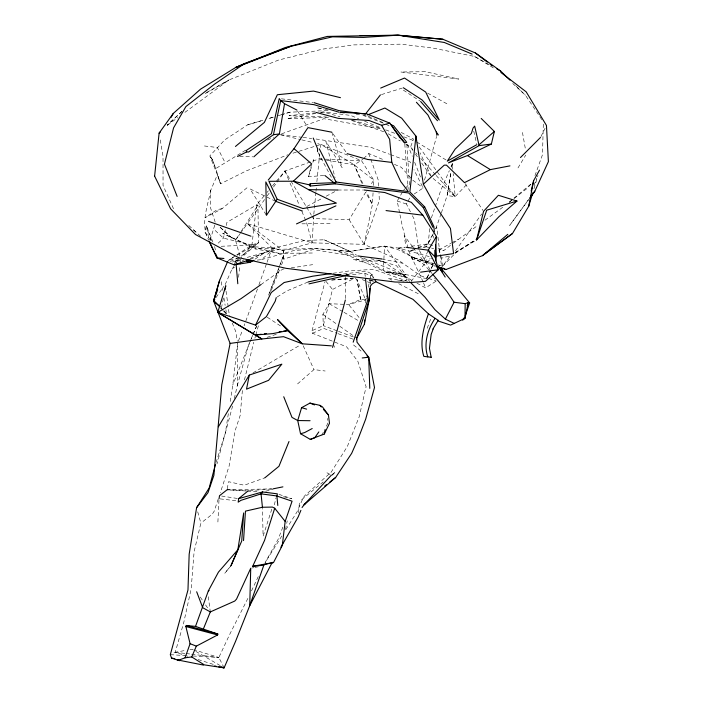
<?xml version="1.0" encoding="UTF-8"?>
<svg xmlns="http://www.w3.org/2000/svg" width="703" height="703" viewBox="0 0 703 703"><rect width="100%" height="100%" fill="white"/><g stroke="black" fill="none" stroke-linecap="round" stroke-linejoin="round"><path stroke-width="0.53" stroke-dasharray="3.52 2.64" d="M234.31 398.575L237.263 385.789L237.605 343.231L232.816 384.831L229.837 404.04M247.693 124.826L263.124 120.204L247.684 124.826L224.688 139.915L209.828 155.925L217.394 174.81L210.768 190.162L210.548 207.868L215.452 222.983M543.314 124.15L542.514 154.607L534.921 175.759M426.87 278.616L383.372 270.321L384.497 246.147L398.583 248.106L429.77 256.736M217.895 522.013L219.046 498.752M264.592 199.529L247.403 223.616L272.175 247.922L283.379 250.769L312.132 242.843L313.714 215.329M365.507 303.098L366.544 295.726M373.056 192.85L372.414 204.494L364.163 244.354L398.162 259.961L420.658 275.796L427.494 278.08M373.469 185.443L373.768 180.153L361.527 160.706L320.893 144.405L317.712 143.649M370.138 284.232L370.674 275.717L372.353 274.188L366.307 271.226L342.976 274.047M242.386 390.49L240.189 415.394L234.987 431.08L229.081 466.212L220.276 492.803M298.529 512.715L299.452 502.083M313.819 214.239L315.858 192.534M315.963 191.453L316.368 187.112M316.877 181.682L319.821 152.683M429.744 228.66L428.145 243.853L426.255 246.797L422.055 247.895M238.554 277.325L239.925 265.558M240.048 264.495L240.663 259.143M264.187 195.821L256.569 204.924L251.938 244.96L240.795 258.071M320.489 147.507L320.893 144.405L354.259 164.845L373.768 180.153L370.841 184.502M228.343 413.645L225.373 432.846L216.972 463.927M227.262 488.778L228.545 481.696L244.257 485.237L264.864 477.82M221.445 308.072L223.51 297.431M285.506 529.429L287.228 520.861M368.284 287.299L370.674 275.717L372.344 274.188M225.303 229.732L223.431 238.168L216.849 244.459M226.243 225.514L226.946 222.341L256.569 204.924L257.939 205.276L258.493 242.684L242.403 256.674M232.588 406.035L225.373 432.846L216.129 462.381M285.884 529.579L296.894 512.109L303.09 498.032L304.917 495.536L331.139 472.231L347.361 446.449L359.171 416.844L366.114 386.747L357.827 361.228L346.57 346.79L312.431 333.248L312.062 330.647L323.301 325.665L332.501 289.469L354.101 278.414M210.768 190.162C207.737 206.172 199.968 224.767 208.729 240.171M197.719 511.828L200.865 523.129L194.107 551.697L191.154 588.929L183.817 622.26L175.258 652.243L171.963 653.869M244.459 379.901L253.748 342.247M274.319 504.886L276.015 497.9M323.784 175.548L308.52 176.655L311.447 164.985M312.062 330.647L325.023 281.569M237.263 385.789L248.449 345.331L252.588 335.445L232.816 384.831M424.524 180.073L436.607 136.373M254.899 338.152L255.479 336.104M255.769 335.085L258.66 324.848M533.964 188.72L537.971 175.302M308.52 176.655L311.649 166.462M312.897 162.393L313.837 159.335M210.074 240.092L214.819 224.995M271.789 509.165L263.107 536.204L262.465 508.331M218.246 498.937L214.187 511.213L212.174 514.288L200.865 523.129M441.071 213.817L435.746 228.853M441.405 212.807L447.117 195.601L450.939 172.288L447.117 195.601L455.184 196.568L466.458 184.792M366.342 297.958L365.674 299.935L348.565 304.496L329.18 303.705L322.897 314.373L323.301 325.665L337.475 330.972M431.361 217.93L434.876 207.64M435.227 206.612L440.843 190.162L449.349 170.644M240.505 233.203L247.403 223.616L312.132 242.843L364.163 244.354L379.321 200.513L379.005 192.85M257.474 288.951L245.198 322.765M258.941 284.847L266.665 263.309M267.035 262.281L272.175 247.922M534.104 185.276L536.626 178.211M238.37 341.183L242.544 329.927M244.064 325.832L244.82 323.793M269.539 293.133L283.608 255.268L283.388 250.769L247.403 223.616M427.187 328.31L431.475 316.886M268.564 295.181L283.608 255.268L283.827 259.135L280.585 267.202M234.169 264.873L235.804 260.593L239.96 258.493M282.826 527.153L278.195 539.166L265.093 562.655L281.824 536.011M271.27 290.409L280.181 268.212M253.01 334.461L256.736 325.559M253.098 334.435L256.481 326.508M413.232 247.5L423.584 261.077L428.268 250.163M451.045 166.743L452.319 163.808L452.802 169.274M427.31 277.615L430.377 270.602M225.145 284.61L231.999 269.082L233.748 266.481M434.603 265.47L412.933 257.219L412.107 259.055L433.004 264.592L435.271 266.815M426.765 278.397L430.333 270.506M224.125 667.85L218.861 657.472L229.679 634.431L248.713 596.724M251.489 590.88L259.354 574.307M540.941 136.567L545.08 128.236M321.772 435.289L323.6 431.651M326.368 426.203L327.739 423.478L327.686 418.39M433.373 233.545L428.145 243.853L418.32 247.702M417.74 247.201L426.246 246.797L433.215 233.589M435.702 228.862L436.704 226.981L439.981 253.757M410.411 211.788L406.439 203.984L407.494 202.077M408.021 201.12L410.13 197.297M399.541 212.57L397.195 201.067L402.889 191.321M311.737 215.786L313.406 218.58L349.163 219.705L365.578 192.341L372.414 204.494L366.509 191.611M517.988 167.938L525.756 155.091M236.753 254.89L251.938 244.96L258.493 242.684L240.154 256.955L235.496 240.18L240.813 231.911M241.401 230.997L257.939 205.276L256.569 204.924M236.076 263.019L238.405 259.556M216.041 297.518L223.932 286.332M455.465 250.927L481.687 213.967M267.14 195.961L269.688 192.394M273.511 187.042L284.97 170.987L319.021 158.887L324.47 159.124M235.496 240.18L239.881 234.081M227.552 261.762L228.712 260.154L235.856 255.479M528.138 200.127L509.684 225.399L529.069 199.028M438.742 265.022L442.547 266.226L450.324 255.743L441.519 258.186L442.547 266.226L438.356 265.013M411.123 281.525L424.041 264.486L432.02 258.203M230.936 565.792L224.74 573.323L230.356 566.398M266.955 192.508L268.344 190.847M272.5 185.882L284.97 170.987L290.55 180.32M403.399 190.434L404.849 188.861M405.569 188.07L409.181 184.116M331.834 475.536L334.839 472.372L332.343 474.42M530.976 184.283L526.74 188.712L514.183 198.474M442.547 266.226L453.672 254.881M326.5 160.152L354.259 164.845L362.968 159.273M363.688 158.553L368.75 153.535L383.574 159.792M332.528 474.666L334.839 472.372M182.13 111.171L167.217 125.213L182.288 111.197M257.228 260.084L261.578 259.627L274.653 248.018L304.698 240.444L324.03 239.793L350.015 251.349L384.497 246.147L397.274 249.24L414.252 258.027L433.118 263.493M297.58 383.9L313.96 369.602L325.181 371.008M222.139 208.659L217.236 209.599L205.109 217.666L222.139 208.659L247.377 187.446M509.139 202.183L530.73 184.195M301.64 499.719L323.213 481.942M231.999 269.082L234.521 267.105M242.096 261.182L243.783 259.864M441.519 258.186L438.953 249.934L443.83 250.532L452.328 243.888M453.18 243.22L477.978 225.285M509.165 202.385L513.348 199.125M167.314 125.31L177.868 117.533M184.907 112.357L228.879 79.984L278.45 60.089L322.167 49.192L353.662 44.895L401.079 44.175L433.206 48.129L474.613 56.468L489.49 64.799M484.947 220.215L504.113 206.269M260.866 284.68L282.641 269.179L284.785 268.854M254.987 259.179L264.996 252.412L280.225 249.266L314.689 248.554L350.006 251.349L324.03 239.793M414.225 193.966L423.162 188.009L413.944 169.643M455.149 253.37L475.685 239.741M416.967 283.186L425.57 287.905L436.291 281.024L434.709 278.16M454.841 252.869L475.632 239.644M277.131 297.017L286.806 290.937L308.16 281.956M455.43 252.482L475.676 240.514M253.036 372.854L300.453 344.901M233.37 257.421L228.712 260.154L239.785 258.247M237.087 255.242L258.493 242.684M205.241 93.569L228.888 79.984L206.164 92.787M438.953 249.934L450.922 243.317M451.836 242.807L458.277 239.24M306.807 206.48L322.334 198.246M326.21 196.19L334.944 191.559M230.32 261.542L237.201 258.335M250.286 259.416L274.653 248.018L252.21 246.683L222.728 233.361L255.013 248.853M245.663 150.152L215.751 168.588L220.531 183.817L246.217 170.917L287.808 154.809M267.579 140.064L273.555 137.313M312.431 333.248L323.802 328.433L337.036 333.284M250.075 258.44L264.996 252.412M413.417 249.627L409.489 251.164L415.772 249.53M281.595 133.825L323.898 118.719L381.457 128.877M423.584 261.077L430.333 258.669M267.061 337.317L277.342 333.969M292.975 153.184L320.893 144.405M381.457 94.589L402.309 88.06M289.882 112.19L282.676 114.352L289.873 112.19L327.932 110.617M235.988 262.694L235.813 260.593L241.024 259.135M247.28 257.377L265.005 252.412M261.569 259.627L293.362 250.681L314.689 248.554L349.909 251.41L384.497 246.147L405.763 274.645L385.121 271.947L366.694 263.133L337.493 251.12L356.333 255.426M265.699 491.204L272.79 489.411M232.465 261.991L240.575 260.136M251.823 568.042L253.976 567.62M255.048 567.4L258.273 566.767M315.823 113.394L286.824 118.789L328.442 117.26M321.192 112.392L323.345 111.997L350.595 115.406L358.609 118.71M187.736 656.224L175.258 652.243L185.794 650.372M190.003 649.616L192.112 649.247L194.933 650.89M291.227 267.887L312.694 264.653M429.094 270.163L424.041 264.486L398.583 248.106L404.919 247.201M411.255 246.287L428.145 243.853L434.023 246.358M333.064 273.265L349.092 270.971L373.46 269.311L407.476 281.244M346.412 275.348L364.875 273.256L370.674 275.717M315.84 112.796L289.038 115.67L326.35 116.997M320.129 112.339L323.345 111.997L339.971 116.724M331.675 279.97L352.915 278.116M249.389 490.615L272.966 488.866M331.719 280.084L354.189 278.529M398.583 248.106L404.972 247.808M221.234 246.278L251.938 244.96L223.431 238.168L213.273 228.677M274.653 248.018L255.004 248.853L278.994 253.352L314.786 252.983M398.434 280.769L405.851 280.611L407.432 277.79L383.557 261.657L370.991 258.783M246.243 491.01L227.087 489.798L271.876 488.884M301.947 223.835L332.431 223.405M337.853 190.021L362.853 189.995M239.723 156.558L252.772 156.804M227.087 489.798L246.191 490.606M325.559 159.168L361.527 160.706M170.311 654.678L184.335 655.486M192.965 655.987L218.861 657.472L194.169 649.88M247.315 491.081L257.957 491.757M383.566 261.657L353.117 259.31L366.694 263.133M235.804 260.593L241.032 261.182M356.289 114.202L359.567 114.58M363.908 115.09L366.096 115.345M281.411 98.815L312.861 102.506M204.424 145.978L217.368 147.507L225.347 163.149M220.092 498.875L235.742 500.712M389.954 272.518L385.112 271.947L407.441 277.79L389.954 272.518L405.763 274.645M175.258 652.243L185.074 653.421M186.163 653.553L190.522 654.071M191.611 654.203L218.861 657.472M280.602 134.695L302.053 137.305M303.125 137.437L311.701 138.482M315.999 139.009L371.043 147.358L389.524 154.247M221.638 496.037L237.588 498.497M356.562 256.437L312.791 249.609L283.827 259.135L283.388 250.769M319.021 158.887L325.427 159.976M345.876 274.416L349.083 274.97M404.049 281.174L387.986 278.16L391.879 280.163M321.842 108.666L316.631 107.673L324.048 109.176M345.85 274.478L349.022 275.119M325.111 109.387L328.283 110.037M412.933 257.219L411.475 256.92L412.107 259.055L414.252 258.027L434.937 263.81M381.808 258.968L402.353 263.194M369.646 280.409L373.785 281.297M283.45 496.731L291.763 498.629L277.36 493.84M280.594 134.818L300.743 139.607M301.798 139.862L313.468 142.639M426.255 246.797L430.491 247.843M431.545 248.106L433.663 248.625M252.192 246.683L278.994 253.352M352.44 120.275L381.536 128.561M370.885 280.269L373.864 281.147M377.906 260.057L396.492 265.725L409.779 281.543M397.195 201.067L406.439 203.984M198.132 659.546L215.803 665.196M428.479 278.406L436.291 281.024M351.368 120.38L385.226 132.278M338.055 333.661L354.33 339.637M390.552 154.634L410.06 161.91L411.027 163.843M338.486 331.359L355.692 337.8M385.657 129.835L394.708 133.306M403.759 136.786L413.812 140.653M362.906 115.301L384.998 123.825M363.846 258.344L394.963 271.121L413.144 281.086M364.62 121.188L381.641 128.21M362.291 279.627L366.307 281.288M367.317 281.701L372.335 283.775M394.436 164.388L401.351 167.314L412.081 179.362M437.943 248.027L443.83 250.532M368.091 116.197L384.154 123.034M275.585 201.295L250.066 188.905L266.455 215.329M398.698 283.669L420.113 294.689M326.948 472.776L330.515 474.63M386 124.211L389.796 126.259M401.167 132.401L413.496 139.053L410.552 147.068L413.021 150.618M427.609 93.121L448.602 104.721M349.909 251.41L356.606 255.189M360.419 257.351L383.372 270.321M329.18 303.705L343.082 311.798M344.013 312.334L358.838 320.963M195.873 651.435L223.176 667.305M388.118 133.746L400.271 140.96M405.877 144.291L410.552 147.068L412.749 149.502M474.613 56.468L495.211 69.008M416.756 142.006L446.704 160.372M403.355 90.125L419.726 100.88M267.263 317.229L281.428 326.544M322.897 314.373L338.916 325.647M339.804 326.28L355.815 337.554M355.261 278.458L356.975 279.671L365.674 299.935L360.621 299.487L348.565 304.496L360.446 319.267M412.802 180.17L423.162 188.009M353.539 344.962L362.801 352.458M193.272 229.793L197.35 233.422M188.791 225.461L192.736 229.081M193.527 229.811L200.636 236.322M512.742 83.481L525.457 95.274L542.778 121.083M220.742 307.8L223.123 310.076M223.914 310.84L227.087 313.881M516.151 86.197L525.466 95.274M220.478 307.879L222.772 310.19M223.536 310.963L226.586 314.039L225.865 309.724M415.675 152.753L417.134 154.37M420.789 158.43L435.429 174.66M436.159 175.469L455.184 196.568L453.18 173.641M429.814 270.971L431.985 273.405M224.02 311.051L226.586 314.039M325.955 281.332L332.501 289.469M412.582 246.656L404.172 235.619L405.868 246.217M419.269 147.015L455.184 196.568L431.589 177.226L419.99 152.753M333.073 133.913L347.168 153.649M415.499 154.168L417.354 156.822M421.686 163.034L430.35 175.451M200.232 597.023L203.202 601.399M205.575 604.905L208.536 609.281M210.443 240.312L205.039 232.289L206.322 225.558L213.071 242.561M465.07 183.536L482.961 210.434M373.117 277.606L371.738 274.346L373.794 278.045M297.501 110.995L307.396 126.698M349.163 219.705L364.163 244.354M291.104 181.251L306.156 206.454M306.719 207.385L311.174 214.846M419.427 250.514L431.018 271.49M318.02 152.472L332.695 179.827M412.397 215.689L414.383 219.591L418.9 249.556M362.88 183.685L354.259 164.845L361.94 183.501M303.204 345.797L313.96 369.602M173.536 208.729L163.043 185.434L163.026 156.338L160.003 138.403M284.97 170.987L289.627 182.095M290.049 183.105L299.346 205.329M301.886 211.392L306.534 222.508L312.132 242.843M232.218 322.897L235.76 331.561L237.271 341.104M423.118 281.85L408.944 251.472L402.309 226.155L399.752 213.607M423.522 282.861L425.57 287.905M333.424 344.452L334.584 347.326M407.538 144.326L412.283 156.294M414.665 162.279L420.992 178.246M368.75 153.535L378.522 180.812L378.741 186.286M211.339 240.725L206.313 225.558L209.055 240.039M331.851 132.19L342.141 167.753L325.858 141.224L335.05 177.841M473.743 131.197L476.616 143.614M214.652 246.56L215.742 251.727M522.47 132.472L525.405 149.01M221.208 281.71L222.64 290.33M223.897 297.87L225.153 305.418M226.041 291.139L229.468 316.157M208.29 596.706L210.171 610.828M440.113 254.829L441.554 266.613M364.875 273.256L365.235 276.437M433.663 236.015L433.839 238.194M404.796 143.957L408.197 189.423M406.879 144.484L409.471 185.487M345.331 276.534L345.358 300.005M452.319 163.808L451.625 168.052L452.319 163.808M433.004 264.592L430.816 269.601L433.004 264.592M273.414 117.12L268.274 118.666L273.414 117.12M281.648 114.659L278.564 115.582L281.639 114.659M425.341 71.715L400.824 71.987L458.734 79.052L425.341 71.715M231.779 237.913L219.345 226.533L231.77 237.913M212.385 159.695L209.819 155.925L212.385 159.695L215.751 168.588L212.385 159.695M220.522 183.817L217.385 174.81L220.531 183.817M360.621 299.487L356.975 279.671L360.613 299.487"/><path stroke-width="1.05" d="M465.201 315.928L469.657 302.94L468.233 302.615L465.175 303.661L464.999 318.327L462.592 320.085L464.288 317.721M432.925 227.289L423.285 207.578L408.724 192.982L335.287 183.817L310.225 186.014L310.251 183.65L334.197 182.657L336.087 182.024L408.355 191.585L400.728 181.523L391.808 162.419L389.647 139.317L381.597 125.283L369.093 120.512L338.301 118.359L316.192 112.445M154.607 176.11L170.618 208.809L195.452 234.494L238.502 257.614L286.147 268.344L394.998 282.008L411.053 282.457L425.42 281.349L438.285 269.767L435.139 256.938L434.849 250.198M317.501 151.532L317.589 148.764L313.213 138.052M356.562 339.461L356.711 338.178L364.4 324.197L364.62 319.979M369.875 288.485L369.145 300.199L364.4 324.197M367.52 114.941L384.884 108.016L401.694 118.183L415.956 136.154L423.355 184.23L434.023 203.483L450.447 228.457L453.576 253.572L436.545 256.085L435.139 256.938L436.44 236.489L422.837 215.206L411.369 202.359L384.84 192.534L363.926 189.986M243.537 540.589L245.461 511.134L262.439 507.258L272.448 507.083L274.724 508.243L285.163 521.433L282.281 545.51L273.529 562.514L264.047 564.535L249.723 605.705L235.505 641.488L224.116 667.85L204.318 664.88L191.734 656.945L185.056 657.815L178.536 660.214L177.261 659.889L203.536 665.082M509.956 80.133L500.65 71.047L475.448 52.997L442.864 39.245L397.96 35.15L363.46 37.408L332.563 36.828L290.743 46.319L244.706 63.446L235.681 67.488L200.531 89.167L173.281 113.438L159.115 133.131L154.616 176.11M179.537 660.706L171.55 658.078L170.311 654.678L187.973 589.975L189.177 554.14L196.585 507.724L207.991 492.654L213.888 475.316L221.788 384.849L230.109 343.416L213.607 300.954L219.617 280.339L227.552 261.762M415.956 136.154L409.875 191.963L424.682 206.893L433.883 226.551L434.357 231.823M481.204 118.447L494.367 131.47L491.362 144.045L467.469 155.548L448.479 162.885L479.112 145.626L474.674 126.101L473.022 128.095L471.37 133.447L455.113 149.15L447.293 161.163L476.845 144.651M248.308 490.694L238.651 498.664L238.176 502.17L240.918 500.343L261.041 493.866L276.499 495.905L292.079 501.186L285.163 521.433M219.046 498.752L219.512 495.703L227.078 489.798M237.842 549.772L243.677 512.935L241.727 541.038L230.936 565.792L237.842 549.772L218.44 572.128L208.352 590.863L195.522 626.399L186.26 625.468L185.856 626.522L190.082 643.693L185.056 657.815M279.39 133.922L284.539 103.684L280.664 100.582L279.232 98.561L271.455 133.746L246.085 150.627L246.674 151.892L248.59 152.006L273.449 134.712L279.39 133.922L253.845 156.831M324.303 434.015L329.487 423.311L328.442 414.99L322.484 406.923L319.953 405.359L309.961 403.091L301.587 407.696L297.721 420.535L300.533 433.725L310.295 439.384L324.303 434.015L325.085 429.471M436.642 266.217L445.807 269.565L482.486 255.655L512.469 233.537L528.709 206.26L533.639 180.645L539.509 170.144M224.96 289.988L225.786 285.734L217.772 312.404L261.911 338.987L283.511 336.675L302.308 343.811L331.421 345.858M249.319 375.05L246.516 389.154L268.572 380.341L281.85 364.154L249.319 375.05L218.334 426.818M282.281 545.51L282.711 543.366M435.535 260.918L436.545 256.085L435.5 244.486M273.449 134.712L280.664 100.582L313.995 104.659L338.881 112.19M531.143 191.075L533.639 180.645M476.581 239.969L483.55 211.331L498.401 195.276L516.969 201.058L498.963 216.673L476.581 239.969L486.696 210.188L516.969 201.058M191.734 656.945L196.339 646.136L217.596 634.95L217.833 634.053L195.522 626.399M345.349 300.005L332.554 347.414M219.617 280.339L213.607 300.954L215.136 302.492M276.253 297.571L275.198 301.253L266.375 316.64L255.549 325.102L217.772 312.404L240.971 298.696L260.866 284.68M528.718 206.26L532.725 192.842M374.822 279.891L375.859 281.736L412.916 299.311L428.408 313.81C423.742 327.299 419.331 342.229 423.83 356.377L431.194 357.282M215.487 464.411L209.151 488.067L196.576 507.724M274.724 508.243L264.53 540.449L252.693 566.31L263.941 565.177M467.24 305.7L468.233 302.615L464.999 318.327L450.605 325.102L438.356 321.043L438.189 320.331L428.408 313.81M353.178 342.176L367.915 299.759L365.481 278.555M215.988 303.239L213.607 300.954L217.684 289.777M433.162 329.048L431.167 334.4L429.454 348.328L431.185 357.273M289.003 441.519L278.959 466.291L264.864 477.82M203.369 628.974L210.32 611.918L234.74 601.065L236.524 599.123L250.743 568.252L249.723 605.705L272.272 562.321M300.884 510.352L298.16 516.969L280.901 547.206M529.719 198.141L534.886 191.111L548.393 161.637L546.451 125.459L526.204 91.856L500.817 72.427M255.549 325.102L271.226 292.545L284.117 282.518L312.765 276.182L330.928 273.572M454.551 323.582L445.394 319.127L454.068 302.237L447.038 291.657L432.697 274.214M434.937 318.547C427.512 329.628 423.461 343.846 427.758 356.86M171.181 117.287L173.29 113.438M436.44 236.489L428.259 250.163L438.285 269.767L420.587 272.166M432.907 329.013L438.189 320.331M262.439 507.258L261.041 493.866L262.658 491.968L277.36 493.84L276.912 496.16L277.799 505.466M268.221 180.073L294.039 148.667L307.967 127.63L331.834 132.19M302.053 507.522L304.039 504.842L335.656 477.469L351.676 453.33L358.504 437.82L365.674 419.146L374.497 387.538L368.697 357.229L357.019 342.22L356.702 338.178L369.145 300.199L370.384 286.077L372.335 283.775L375.859 281.736M318.837 431.923L314.751 437.758L310.295 439.384M219.872 306.649L213.607 300.954L214.819 299.241M530.616 196.77L534.878 191.111M380.411 94.923L365.375 114.123L338.881 110.599L313.942 102.638M310.225 186.014L309.32 184.827L293.336 181.216L268.941 181.304L277.175 199.257L266.437 215.329L265.831 181.919L275.576 201.295L302.378 211.023M309.32 184.827L310.251 183.65M261.041 493.866L262.658 491.968M331.403 475.096L304.03 504.842L305.541 503.26M520.492 157.516L540.475 137.489M159.115 133.131L160.583 131.698M423.355 184.23L444.226 165.152L446.475 165.126L464.463 182.639L490.351 169.625L509.956 165.873M479.244 144.598L494.367 131.47M482.478 255.655L507.803 234.345M235.452 146.461L264.39 122.384L277.36 94.729L313.547 91.091L340.463 97.682M324.733 486.001L326.412 484.692M329.769 482.065L335.656 477.469M484.095 254.301L512.469 233.537M244.714 63.446L214.573 84.114L185.9 106.575L173.579 127.849L164.44 164.124L177.121 196.418M209.441 242.113L217.042 257.922L234.161 264.873L250.435 262.254L253.168 260.409M213.607 300.954L219.916 306.622M312.202 428.54L304.627 432.582L300.533 433.725M237.544 156.514L246.674 151.892M423.285 207.578L424.682 206.893M234.161 264.873L249.31 259.873M296.49 223.906L335.929 205.856M380.675 88.077L404.506 78.042L425.684 92.058L439.27 120.055L422.327 100.151L403.337 87.734M208.352 590.863L209.099 590.555M290.743 46.319L235.681 67.488L285.277 47.523L327.352 36.424L397.96 35.15L444.305 42.47L472.144 54.113M238.651 498.664L262.21 492.03M340.586 112.243L366.456 113.763L389.831 123.148L399.603 137.34L404.708 142.876L406.738 142.331L393.627 125.793L390.622 124.536M381.597 125.283L389.831 123.148M308.96 283.871L347.493 275.224M308.151 281.956L340.867 274.53M272.966 488.866L282.914 486.854M252.693 566.31L273.537 562.514M230.109 343.416L261.911 338.987L217.772 312.404M261.261 334.233L255.989 334.953L272.562 333.644L287.624 330.621L302.308 343.811L277.518 319.566L287.624 330.621L283.406 331.201M264.425 333.793L266.534 333.503M279.188 331.772L281.297 331.482M479.112 145.626L491.362 144.045M362.23 357.959L368.697 357.229L369.787 388.364M246.384 261.235L253.976 260.426M360.094 35.554L399.893 35.466M310.067 420.719L297.721 420.535L291.991 417.389L283.74 396.738M294.039 148.667L311.701 163.922L293.336 181.216L308.591 189.661L337.844 190.021M223.941 258.467L217.042 257.922L209.186 241.164M402.037 35.651L442.864 39.245M247.298 261.894L250.435 262.254M339.962 112.313L344.321 112.814M391.808 162.419L367.687 159.467L347.159 153.649M386.044 210.575L422.837 215.206M357.801 255.945L381.791 258.968M454.068 302.237L465.175 303.661M406.026 247.271L428.259 250.163L435.139 256.938M171.55 658.078L174.766 658.676M214.468 666.057L216.612 666.453M218.756 666.857L224.125 667.85L221.006 666.857M185.856 626.522L217.596 634.95M186.26 625.468L217.833 634.053M301.587 407.696L306.64 409.137M208.536 221.366L250.98 236.208M277.175 199.257L302.914 208.536L336.368 203.114L308.591 189.661M190.082 643.693L196.339 646.136M309.961 403.091L314.513 404.919M284.539 103.684L296.912 110.063M443.092 268.133L445.807 269.565M210.32 611.918L202.701 607.682L196.673 591.768M496.924 68.964L500.65 71.047M467.469 155.548L490.351 169.625M475.448 52.997L487.293 62.066M490.676 64.658L492.372 65.95M324.865 175.469L335.287 183.817M367.01 355.867L368.697 357.229M328.442 414.99L323.45 409.436M445.394 319.127L435.016 309.759L424.981 297.193L410.482 282.378M416.413 102.26L427.986 115.055L436.273 131.988L438.408 134.976M420.631 101.478L437.486 120.74M319.953 405.359L321.359 406.993M469.657 302.94L442.125 269.662M392.169 126.452L404.708 142.876M439.278 267.465L442.213 271.964L441.686 267.685M438.444 266.428L445.192 277.044M319.276 148.851L336.087 182.024M215.698 253.88L217.042 257.922L216.603 255.857M436.273 131.988L436.888 135.336M236.076 263.748L237.807 283.74"/></g></svg>
